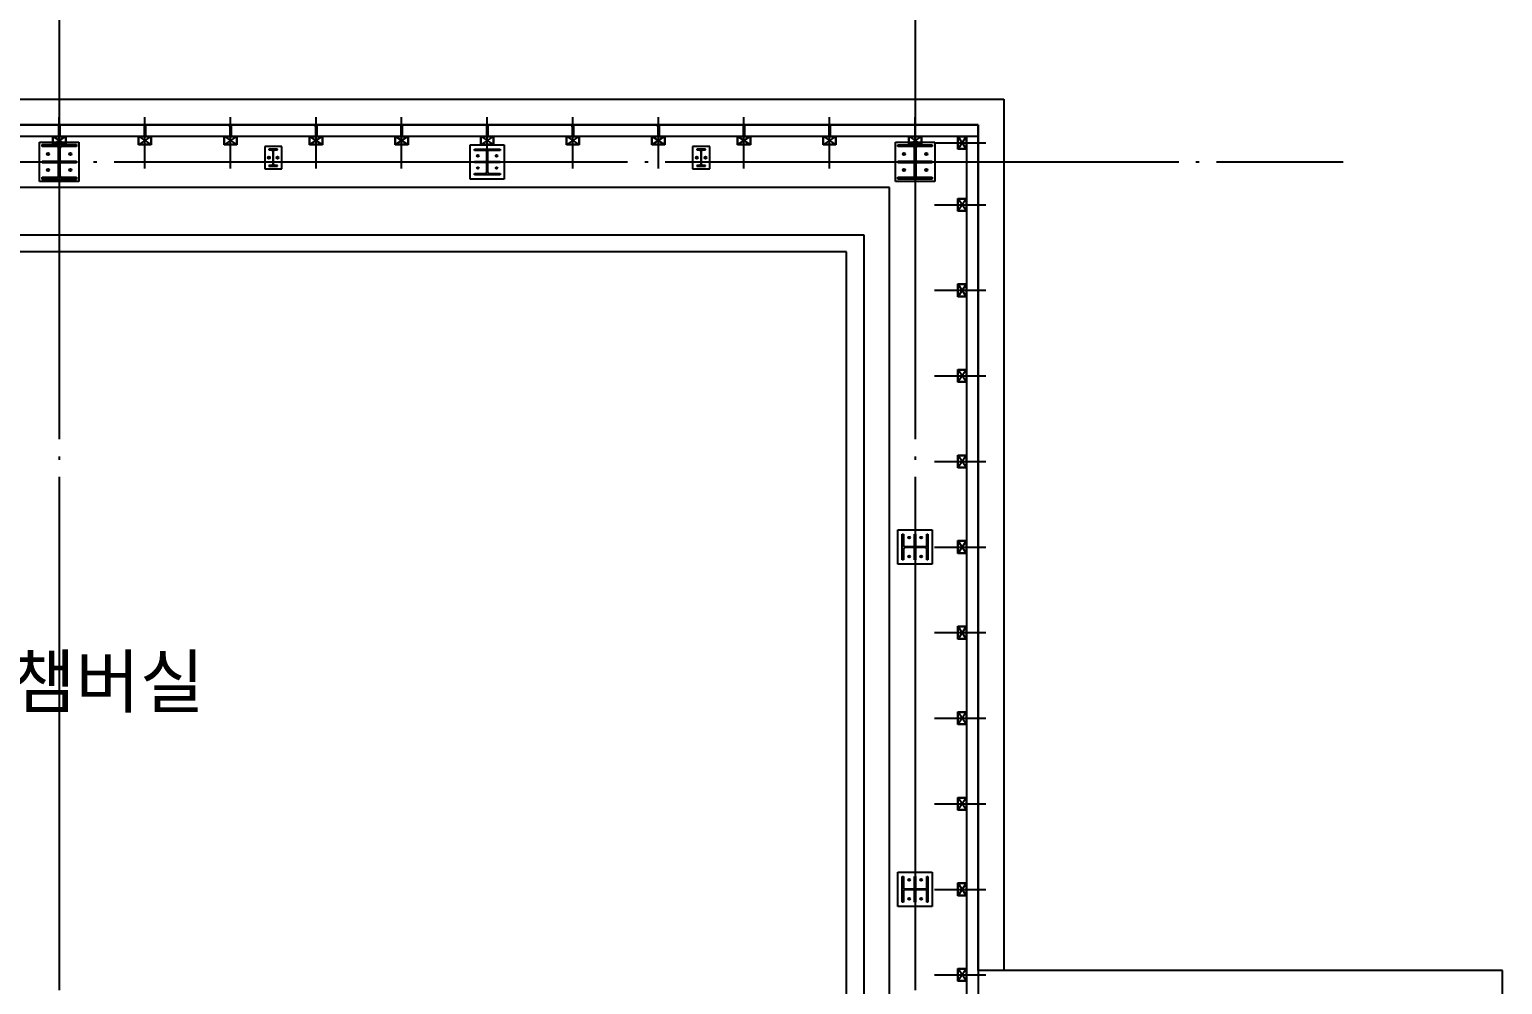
# Model space of a CAD drawing. Header units: millimetres. Extents: x -168200 to 672800, y -7409 to 118800.
# Drawn here: x 102152 to 119364, y 76287 to 87448 of the extents above; entities that cross this region are included whole.
import ezdxf
from ezdxf.enums import TextEntityAlignment as Align

# ---------------------------------------------------------------- set-up
doc = ezdxf.new("R2010")
doc.units = ezdxf.units.MM
doc.header["$LTSCALE"] = 200
doc.linetypes.add('CEN-GAUN', pattern=[32.2, 30, -1, 0.2, -1])
for name, color, linetype in [('1 BA', 9, 'Continuous'), ('1 CEN', 15, 'CEN-GAUN'), ('1 RM', 8, 'Continuous')]:
    doc.layers.add(name, color=color, linetype=linetype)
doc.styles.add('스타일1', font='malgun.ttf')

msp = doc.modelspace()

# ---------------------------------------------------------------- linework, layer by layer
at = {"layer": '1 BA'}
for p, q in [((60930, 86635), (113535, 86635)), ((113535, 86635), (113535, 76450)), ((102500, 85825), (102500, 86425)), ((102500, 85835), (102500, 86425)), ((103500, 85825), (103500, 86425)), ((103500, 85835), (103500, 86425)), ((104500, 85825), (104500, 86425)), ((104500, 85835), (104500, 86425)), ((105500, 85825), (105500, 86425)), ((105500, 85835), (105500, 86425)), ((106500, 85825), (106500, 86425)), ((106500, 85835), (106500, 86425)), ((107500, 85825), (107500, 86425)), ((107500, 85835), (107500, 86425)), ((108500, 85825), (108500, 86425)), ((108500, 85835), (108500, 86425)), ((109500, 85825), (109500, 86425)), ((109500, 85835), (109500, 86425)), ((110500, 85825), (110500, 86425)), ((110500, 85835), (110500, 86425)), ((111500, 85825), (111500, 86425)), ((111500, 85835), (111500, 86425)), ((112500, 85825), (112500, 86425)), ((113235, 86335), (60930, 86335)), ((73500, 86335), (113235, 86335)), ((102492.5, 86335), (102492.5, 86200)), ((102507.5, 86335), (102507.5, 86200)), ((103492.5, 86335), (103492.5, 86200)), ((103507.5, 86335), (103507.5, 86200)), ((104492.5, 86335), (104492.5, 86200)), ((104507.5, 86335), (104507.5, 86200)), ((105492.5, 86335), (105492.5, 86200)), ((105507.5, 86335), (105507.5, 86200)), ((106492.5, 86335), (106492.5, 86200)), ((106507.5, 86335), (106507.5, 86200)), ((107492.5, 86335), (107492.5, 86200)), ((107507.5, 86335), (107507.5, 86200)), ((108492.5, 86335), (108492.5, 86200)), ((108507.5, 86335), (108507.5, 86200)), ((109492.5, 86335), (109492.5, 86200)), ((109507.5, 86335), (109507.5, 86200)), ((110492.5, 86335), (110492.5, 86200)), ((110507.5, 86335), (110507.5, 86200)), ((111492.5, 86335), (111492.5, 86200)), ((111507.5, 86335), (111507.5, 86200)), ((113235, 86335), (113235, 72465)), ((113235, 76450), (113235, 86335)), ((73500, 86200), (113235, 86200)), ((102270, 86130), (102730, 86130)), ((102270, 85670), (102270, 86130)), ((102298.5, 86079), (102298.5, 86103)), ((102298.5, 86103), (102701.5, 86103)), ((102470, 86079), (102298.5, 86079)), ((102425, 86100), (102425, 86200)), ((102425, 86200), (102575, 86200)), ((102575, 86100), (102425, 86100)), ((102429, 86196), (102571, 86104)), ((102571, 86196), (102429, 86104)), ((102429, 86104), (102429, 86196)), ((102429, 86196), (102571, 86196)), ((102571, 86104), (102429, 86104)), ((102701.5, 86079), (102530, 86079)), ((102571, 86196), (102571, 86104)), ((102575, 86200), (102575, 86100)), ((102701.5, 86103), (102701.5, 86079)), ((102730, 86130), (102730, 85670)), ((103425, 86100), (103425, 86200)), ((103425, 86200), (103575, 86200)), ((103575, 86100), (103425, 86100)), ((103429, 86196), (103571, 86104)), ((103571, 86196), (103429, 86104)), ((103429, 86104), (103429, 86196)), ((103429, 86196), (103571, 86196)), ((103571, 86104), (103429, 86104)), ((103571, 86196), (103571, 86104)), ((103575, 86200), (103575, 86100)), ((104425, 86100), (104425, 86200)), ((104425, 86200), (104575, 86200)), ((104575, 86100), (104425, 86100)), ((104429, 86196), (104571, 86104)), ((104571, 86196), (104429, 86104)), ((104429, 86104), (104429, 86196)), ((104429, 86196), (104571, 86196)), ((104571, 86104), (104429, 86104)), ((104571, 86196), (104571, 86104)), ((104575, 86200), (104575, 86100)), ((105100, 86080), (104900, 86080)), ((104900, 86080), (104900, 85820)), ((105100, 85820), (105100, 86080)), ((105425, 86100), (105425, 86200)), ((105425, 86200), (105575, 86200)), ((105575, 86100), (105425, 86100)), ((105429, 86196), (105571, 86104)), ((105571, 86196), (105429, 86104)), ((105429, 86104), (105429, 86196)), ((105429, 86196), (105571, 86196)), ((105571, 86104), (105429, 86104)), ((105571, 86196), (105571, 86104)), ((105575, 86200), (105575, 86100)), ((106425, 86100), (106425, 86200)), ((106425, 86200), (106575, 86200)), ((106575, 86100), (106425, 86100)), ((106429, 86196), (106571, 86104)), ((106571, 86196), (106429, 86104)), ((106429, 86104), (106429, 86196)), ((106429, 86196), (106571, 86196)), ((106571, 86104), (106429, 86104)), ((106571, 86196), (106571, 86104)), ((106575, 86200), (106575, 86100)), ((107300, 86100), (107700, 86100)), ((107300, 85700), (107300, 86100)), ((107425, 86100), (107425, 86200)), ((107425, 86200), (107575, 86200)), ((107575, 86100), (107425, 86100)), ((107429, 86196), (107571, 86104)), ((107571, 86196), (107429, 86104)), ((107429, 86104), (107429, 86196)), ((107429, 86196), (107571, 86196)), ((107571, 86104), (107429, 86104)), ((107571, 86196), (107571, 86104)), ((107575, 86200), (107575, 86100)), ((107700, 86100), (107700, 85700)), ((108425, 86100), (108425, 86200)), ((108425, 86200), (108575, 86200)), ((108575, 86100), (108425, 86100)), ((108429, 86196), (108571, 86104)), ((108571, 86196), (108429, 86104)), ((108429, 86104), (108429, 86196)), ((108429, 86196), (108571, 86196)), ((108571, 86104), (108429, 86104)), ((108571, 86196), (108571, 86104)), ((108575, 86200), (108575, 86100)), ((109425, 86100), (109425, 86200)), ((109425, 86200), (109575, 86200)), ((109575, 86100), (109425, 86100)), ((109429, 86196), (109571, 86104)), ((109571, 86196), (109429, 86104)), ((109429, 86104), (109429, 86196)), ((109429, 86196), (109571, 86196)), ((109571, 86104), (109429, 86104)), ((109571, 86196), (109571, 86104)), ((109575, 86200), (109575, 86100)), ((110100, 86080), (109900, 86080)), ((109900, 86080), (109900, 85820)), ((110100, 85820), (110100, 86080)), ((110425, 86100), (110425, 86200)), ((110425, 86200), (110575, 86200)), ((110575, 86100), (110425, 86100)), ((110429, 86196), (110571, 86104)), ((110571, 86196), (110429, 86104)), ((110429, 86104), (110429, 86196)), ((110429, 86196), (110571, 86196)), ((110571, 86104), (110429, 86104)), ((110571, 86196), (110571, 86104)), ((110575, 86200), (110575, 86100)), ((111425, 86100), (111425, 86200)), ((111425, 86200), (111575, 86200)), ((111575, 86100), (111425, 86100)), ((111429, 86196), (111571, 86104)), ((111571, 86196), (111429, 86104)), ((111429, 86104), (111429, 86196)), ((111429, 86196), (111571, 86196)), ((111571, 86104), (111429, 86104)), ((111571, 86196), (111571, 86104)), ((111575, 86200), (111575, 86100)), ((112270, 86130), (112730, 86130)), ((112270, 85670), (112270, 86130)), ((112300, 86079), (112300, 86100)), ((112300, 86100), (112700, 86100)), ((112471.5, 86079), (112300, 86079)), ((112425, 86100), (112425, 86200)), ((112425, 86200), (112575, 86200)), ((112575, 86100), (112425, 86100)), ((112429, 86196), (112571, 86104)), ((112571, 86196), (112429, 86104)), ((112429, 86104), (112429, 86196)), ((112429, 86196), (112571, 86196)), ((112571, 86104), (112429, 86104)), ((112700, 86079), (112528.5, 86079)), ((112571, 86196), (112571, 86104)), ((112575, 86200), (112575, 86100)), ((112700, 86100), (112700, 86079)), ((112725, 86125), (113325, 86125)), ((112730, 86130), (112730, 85670)), ((113000, 86050), (113000, 86200)), ((113000, 86200), (113100, 86200)), ((113096, 86196), (113004, 86054)), ((113096, 86054), (113004, 86196)), ((113004, 86054), (113004, 86196)), ((113004, 86196), (113096, 86196)), ((113096, 86196), (113096, 86054)), ((113100, 86200), (113100, 72600)), ((113100, 86200), (113100, 86050)), ((102298.5, 85909.5), (102492, 85909.5)), ((102298.5, 85890.5), (102298.5, 85909.5)), ((102492, 85890.5), (102298.5, 85890.5)), ((102492, 85743), (102492, 86057)), ((102492, 85909.5), (102492, 85890.5)), ((102508, 86057), (102508, 85743)), ((102508, 85909.5), (102701.5, 85909.5)), ((102508, 85890.5), (102508, 85909.5)), ((102701.5, 85890.5), (102508, 85890.5)), ((102701.5, 85909.5), (102701.5, 85890.5)), ((105050, 86050), (104950, 86050)), ((104950, 86050), (104950, 86041)), ((104950, 86041), (104984, 86041)), ((104997, 86028), (104997, 85872)), ((105003, 85872), (105003, 86028)), ((105016, 86041), (105050, 86041)), ((105050, 86041), (105050, 86050)), ((107350, 86035), (107350, 86050)), ((107350, 86050), (107650, 86050)), ((107477, 86035), (107350, 86035)), ((107350, 85906), (107495, 85906)), ((107350, 85894), (107350, 85906)), ((107495, 85894), (107350, 85894)), ((107495, 85783), (107495, 86017)), ((107495, 85906), (107495, 85894)), ((107505, 86017), (107505, 85783)), ((107505, 85906), (107650, 85906)), ((107505, 85894), (107505, 85906)), ((107650, 85894), (107505, 85894)), ((107650, 86035), (107523, 86035)), ((107650, 86050), (107650, 86035)), ((107650, 85906), (107650, 85894)), ((110050, 86050), (109950, 86050)), ((109950, 86050), (109950, 86041)), ((109950, 86041), (109984, 86041)), ((109997, 86028), (109997, 85872)), ((110003, 85872), (110003, 86028)), ((110016, 86041), (110050, 86041)), ((110050, 86041), (110050, 86050)), ((112300, 85909.5), (112493.5, 85909.5)), ((112300, 85890.5), (112300, 85909.5)), ((112493.5, 85890.5), (112300, 85890.5)), ((112493.5, 85743), (112493.5, 86057)), ((112493.5, 85909.5), (112493.5, 85890.5)), ((112506.5, 86057), (112506.5, 85743)), ((112506.5, 85909.5), (112700, 85909.5)), ((112506.5, 85890.5), (112506.5, 85909.5)), ((112700, 85890.5), (112506.5, 85890.5)), ((112700, 85909.5), (112700, 85890.5)), ((113100, 86050), (113000, 86050)), ((113096, 86054), (113004, 86054)), ((102298.5, 85697), (102298.5, 85721)), ((102298.5, 85721), (102470, 85721)), ((102530, 85721), (102701.5, 85721)), ((102701.5, 85721), (102701.5, 85697)), ((104900, 85820), (105100, 85820)), ((104984, 85859), (104950, 85859)), ((104950, 85859), (104950, 85850)), ((104950, 85850), (105050, 85850)), ((105050, 85859), (105016, 85859)), ((105050, 85850), (105050, 85859)), ((107350, 85750), (107350, 85765)), ((107350, 85765), (107477, 85765)), ((107650, 85750), (107350, 85750)), ((107523, 85765), (107650, 85765)), ((107650, 85765), (107650, 85750)), ((109900, 85820), (110100, 85820)), ((109984, 85859), (109950, 85859)), ((109950, 85859), (109950, 85850)), ((109950, 85850), (110050, 85850)), ((110050, 85859), (110016, 85859)), ((110050, 85850), (110050, 85859)), ((112300, 85700), (112300, 85721)), ((112300, 85721), (112471.5, 85721)), ((112528.5, 85721), (112700, 85721)), ((112700, 85721), (112700, 85700)), ((112200, 85600), (76200, 85600)), ((102730, 85670), (102270, 85670)), ((102701.5, 85697), (102298.5, 85697)), ((107700, 85700), (107300, 85700)), ((112200, 71675), (112200, 85600)), ((112730, 85670), (112270, 85670)), ((112700, 85700), (112300, 85700)), ((112725, 85400), (113325, 85400)), ((113000, 85325), (113000, 85475)), ((113000, 85475), (113100, 85475)), ((113096, 85471), (113004, 85329)), ((113096, 85329), (113004, 85471)), ((113004, 85329), (113004, 85471)), ((113004, 85471), (113096, 85471)), ((113096, 85471), (113096, 85329)), ((113100, 85475), (113100, 85325)), ((113100, 85325), (113000, 85325)), ((113096, 85329), (113004, 85329)), ((91700, 85050.3), (111900, 85050.3)), ((111900, 85050.3), (111900, 73850.3)), ((111700, 84850.3), (91900, 84850.3)), ((111700, 74050.3), (111700, 84850.3)), ((112725, 84400), (113325, 84400)), ((113000, 84325), (113000, 84475)), ((113000, 84475), (113100, 84475)), ((113096, 84471), (113004, 84329)), ((113096, 84329), (113004, 84471)), ((113004, 84329), (113004, 84471)), ((113004, 84471), (113096, 84471)), ((113096, 84471), (113096, 84329)), ((113100, 84475), (113100, 84325)), ((113100, 84325), (113000, 84325)), ((113096, 84329), (113004, 84329)), ((112725, 83400), (113325, 83400)), ((113000, 83325), (113000, 83475)), ((113000, 83475), (113100, 83475)), ((113100, 83325), (113000, 83325)), ((113096, 83471), (113004, 83329)), ((113096, 83329), (113004, 83471)), ((113004, 83329), (113004, 83471)), ((113004, 83471), (113096, 83471)), ((113096, 83329), (113004, 83329)), ((113096, 83471), (113096, 83329)), ((113100, 83475), (113100, 83325)), ((113000, 82325), (113000, 82475)), ((113000, 82475), (113100, 82475)), ((113096, 82471), (113004, 82329)), ((113096, 82329), (113004, 82471)), ((113004, 82329), (113004, 82471)), ((113004, 82471), (113096, 82471)), ((113096, 82471), (113096, 82329)), ((113100, 82475), (113100, 82325)), ((112725, 82400), (113325, 82400)), ((113100, 82325), (113000, 82325)), ((113096, 82329), (113004, 82329)), ((112300, 81200), (112300, 81600)), ((112300, 81600), (112700, 81600)), ((112700, 81600), (112700, 81200)), ((112350, 81550), (112365, 81550)), ((112350, 81250), (112350, 81550)), ((112365, 81550), (112365, 81423)), ((112494, 81405), (112494, 81550)), ((112494, 81550), (112506, 81550)), ((112506, 81550), (112506, 81405)), ((112635, 81423), (112635, 81550)), ((112635, 81550), (112650, 81550)), ((112650, 81550), (112650, 81250)), ((113000, 81325), (113000, 81475)), ((113000, 81475), (113100, 81475)), ((113096, 81471), (113004, 81329)), ((113096, 81329), (113004, 81471)), ((113004, 81329), (113004, 81471)), ((113004, 81471), (113096, 81471)), ((113096, 81471), (113096, 81329)), ((113100, 81475), (113100, 81325)), ((112365, 81250), (112350, 81250)), ((112365, 81377), (112365, 81250)), ((112383, 81405), (112617, 81405)), ((112617, 81395), (112383, 81395)), ((112506, 81405), (112494, 81405)), ((112494, 81250), (112494, 81395)), ((112494, 81395), (112506, 81395)), ((112506, 81250), (112494, 81250)), ((112506, 81395), (112506, 81250)), ((112635, 81250), (112635, 81377)), ((112650, 81250), (112635, 81250)), ((112725, 81400), (113325, 81400)), ((113100, 81325), (113000, 81325)), ((113096, 81329), (113004, 81329)), ((112700, 81200), (112300, 81200)), ((112725, 80400), (113325, 80400)), ((113000, 80325), (113000, 80475)), ((113000, 80475), (113100, 80475)), ((113096, 80471), (113004, 80329)), ((113096, 80329), (113004, 80471)), ((113004, 80329), (113004, 80471)), ((113004, 80471), (113096, 80471)), ((113096, 80471), (113096, 80329)), ((113100, 80475), (113100, 80325)), ((113100, 80325), (113000, 80325)), ((113096, 80329), (113004, 80329)), ((112725, 79400), (113325, 79400)), ((113000, 79325), (113000, 79475)), ((113000, 79475), (113100, 79475)), ((113096, 79471), (113004, 79329)), ((113096, 79329), (113004, 79471)), ((113004, 79329), (113004, 79471)), ((113004, 79471), (113096, 79471)), ((113096, 79471), (113096, 79329)), ((113100, 79475), (113100, 79325)), ((113100, 79325), (113000, 79325)), ((113096, 79329), (113004, 79329)), ((112725, 78400), (113325, 78400)), ((113000, 78325), (113000, 78475)), ((113000, 78475), (113100, 78475)), ((113100, 78325), (113000, 78325)), ((113096, 78471), (113004, 78329)), ((113096, 78329), (113004, 78471)), ((113004, 78329), (113004, 78471)), ((113004, 78471), (113096, 78471)), ((113096, 78329), (113004, 78329)), ((113096, 78471), (113096, 78329)), ((113100, 78475), (113100, 78325)), ((112300, 77200), (112300, 77600)), ((112300, 77600), (112700, 77600)), ((112350, 77550), (112365, 77550)), ((112350, 77250), (112350, 77550)), ((112365, 77550), (112365, 77423)), ((112494, 77405), (112494, 77550)), ((112494, 77550), (112506, 77550)), ((112506, 77550), (112506, 77405)), ((112635, 77423), (112635, 77550)), ((112635, 77550), (112650, 77550)), ((112650, 77550), (112650, 77250)), ((112700, 77600), (112700, 77200)), ((113000, 77325), (113000, 77475)), ((113000, 77475), (113100, 77475)), ((113096, 77471), (113004, 77329)), ((113096, 77329), (113004, 77471)), ((113004, 77329), (113004, 77471)), ((113004, 77471), (113096, 77471)), ((113096, 77471), (113096, 77329)), ((113100, 77475), (113100, 77325)), ((112365, 77377), (112365, 77250)), ((112383, 77405), (112617, 77405)), ((112617, 77395), (112383, 77395)), ((112506, 77405), (112494, 77405)), ((112494, 77250), (112494, 77395)), ((112494, 77395), (112506, 77395)), ((112506, 77395), (112506, 77250)), ((112635, 77250), (112635, 77377)), ((112725, 77400), (113325, 77400)), ((113100, 77325), (113000, 77325)), ((113096, 77329), (113004, 77329)), ((112700, 77200), (112300, 77200)), ((112365, 77250), (112350, 77250)), ((112506, 77250), (112494, 77250)), ((112650, 77250), (112635, 77250)), ((113000, 76325), (113000, 76475)), ((113000, 76475), (113100, 76475)), ((113096, 76471), (113004, 76329)), ((113096, 76329), (113004, 76471)), ((113004, 76329), (113004, 76471)), ((113004, 76471), (113096, 76471)), ((113096, 76471), (113096, 76329)), ((113100, 76475), (113100, 76325)), ((113535, 76450), (113235, 76450)), ((119363.7, 76450), (113235, 76450)), ((119348.2, 56451), (119363.7, 76450)), ((112725, 76400), (113325, 76400)), ((113100, 76325), (113000, 76325)), ((113096, 76329), (113004, 76329))]:
    msp.add_line(p, q, dxfattribs=at)
for centre, radius in [((102500, 86315), 7.5), ((103500, 86315), 7.5), ((104500, 86315), 7.5), ((105500, 86315), 7.5), ((106500, 86315), 7.5), ((107500, 86315), 7.5), ((108500, 86315), 7.5), ((109500, 86315), 7.5), ((110500, 86315), 7.5), ((111500, 86315), 7.5), ((102370, 85994.3), 13.5), ((102630, 85994.3), 13.5), ((104950, 85950), 12), ((105050, 85950), 12), ((107390, 85970.5), 11), ((107610, 85970.5), 11), ((109950, 85950), 12), ((110050, 85950), 12), ((112370, 85994.3), 13.5), ((112630, 85994.3), 13.5), ((102370, 85805.8), 13.5), ((102630, 85805.8), 13.5), ((107390, 85829.5), 11), ((107610, 85829.5), 11), ((112370, 85805.8), 13.5), ((112630, 85805.8), 13.5), ((112429.5, 81510), 11), ((112570.5, 81510), 11), ((112429.5, 81290), 11), ((112570.5, 81290), 11), ((112429.5, 77510), 11), ((112570.5, 77510), 11), ((112429.5, 77290), 11), ((112570.5, 77290), 11)]:
    msp.add_circle(centre, radius, dxfattribs=at)
for centre, radius, start, end in [((102500, 86348.1), 15.1, 240.13717, 299.86283), ((103500, 86348.1), 15.1, 240.13717, 299.86283), ((104500, 86348.1), 15.1, 240.13717, 299.86283), ((105500, 86348.1), 15.1, 240.13717, 299.86283), ((106500, 86348.1), 15.1, 240.13717, 299.86283), ((107500, 86348.1), 15.1, 240.13717, 299.86283), ((108500, 86348.1), 15.1, 240.13717, 299.86283), ((109500, 86348.1), 15.1, 240.13717, 299.86283), ((110500, 86348.1), 15.1, 240.13717, 299.86283), ((111500, 86348.1), 15.1, 240.13717, 299.86283), ((102470, 86057), 22, 0, 90), ((102530, 86057), 22, 90, 180), ((112471.5, 86057), 22, 0, 90), ((112528.5, 86057), 22, 90, 180), ((104984, 86028), 13, 0.18413, 90.18413), ((105016, 86028), 13, 90.18413, 180.18413), ((107477, 86017), 18, 0, 90), ((107523, 86017), 18, 90, 180), ((109984, 86028), 13, 0.18413, 90.18413), ((110016, 86028), 13, 90.18413, 180.18413), ((102470, 85743), 22, 270, 0), ((102530, 85743), 22, 180, 270), ((104984, 85872), 13, 270.18413, 0.18413), ((105016, 85872), 13, 180.18413, 270.18413), ((107477, 85783), 18, 270, 0), ((107523, 85783), 18, 180, 270), ((109984, 85872), 13, 270.18413, 0.18413), ((110016, 85872), 13, 180.18413, 270.18413), ((112471.5, 85743), 22, 270, 0), ((112528.5, 85743), 22, 180, 270), ((112383, 81423), 18, 180, 270), ((112617, 81423), 18, 270, 0), ((112383, 81377), 18, 90, 180), ((112617, 81377), 18, 0, 90), ((112383, 77423), 18, 180, 270), ((112383, 77377), 18, 90, 180), ((112617, 77423), 18, 270, 0), ((112617, 77377), 18, 0, 90)]:
    msp.add_arc(centre, radius, start, end, dxfattribs=at)
at = {"layer": '1 CEN'}
for p, q in [((102500, 95100), (102500, 32900)), ((102500, 95100), (102500, 32900)), ((112500, 95100), (112500, 32900)), ((112500, 95100), (112500, 32900)), ((32300, 85900), (117500, 85900)), ((32300, 85900), (117500, 85900))]:
    msp.add_line(p, q, dxfattribs=at)

# ---------------------------------------------------------------- texts
at = {"layer": '1 RM', "style": '스타일1'}
msp.add_text('EMC 챔버실', height=600, dxfattribs=at).set_placement((102145.7, 79834.2), align=Align.MIDDLE)

doc.saveas('drawing.dxf')
